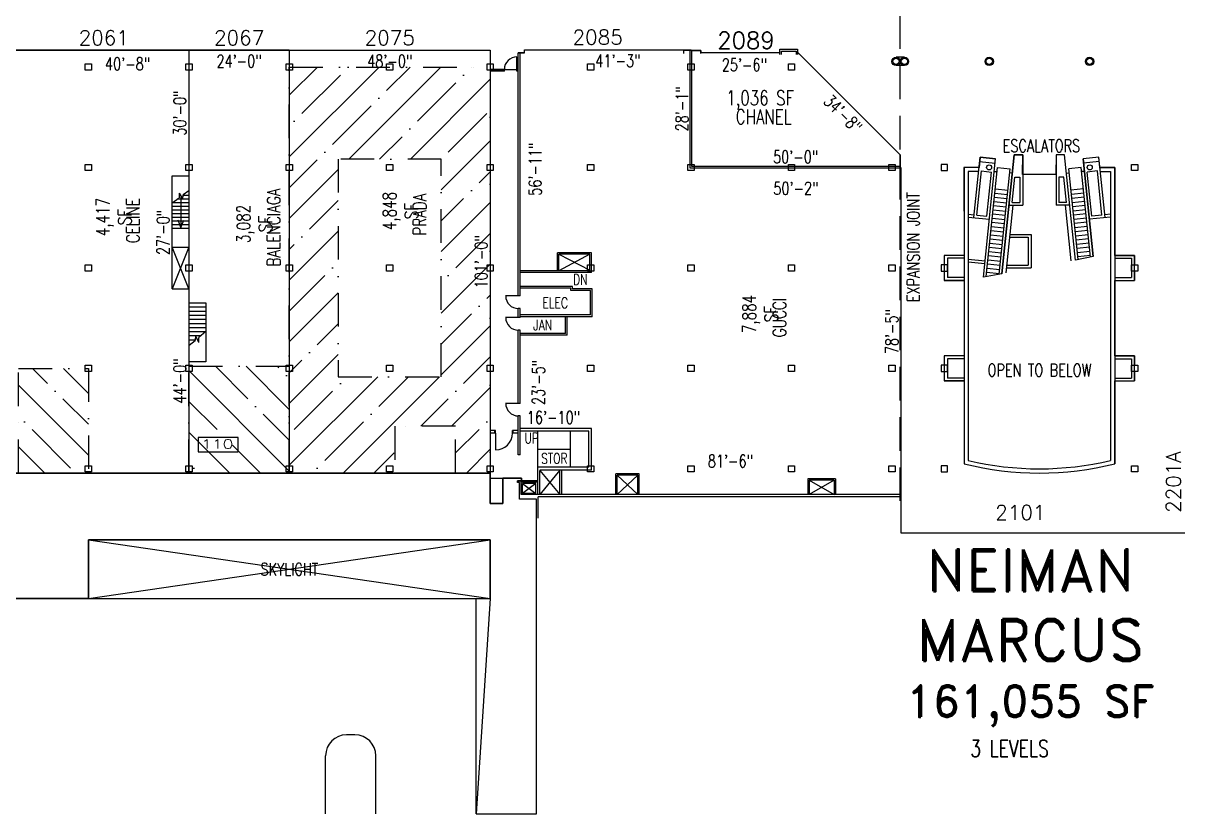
# Model space of a CAD drawing. Extents: x -13345 to 10098, y -1643 to 9113.
# Drawn here: x -1285 to 2043, y -814 to 1452 of the extents above; entities that cross this region are included whole.
import ezdxf
from ezdxf.enums import TextEntityAlignment as Align

# ---------------------------------------------------------------- set-up
doc = ezdxf.new("R2010")
doc.units = 0
doc.header["$LTSCALE"] = 192
doc.header["$MEASUREMENT"] = 0
for name, pattern in [('DASHDOT', [1, 0.5, -0.25, 0, -0.25]), ('DASHED', [0.75, 0.5, -0.25]), ('DASHED2', [0.375, 0.25, -0.125])]:
    doc.linetypes.add(name, pattern=pattern)
doc.layers.get('0').update_dxf_attribs({"linetype": 'CONTINUOUS'})
doc.layers.get('DEFPOINTS').update_dxf_attribs({"linetype": 'CONTINUOUS'})
for name, color, linetype in [('ARCH-DOORS-INTERIOR', 7, 'CONTINUOUS'), ('ARCH-FEATURES', 2, 'CONTINUOUS'), ('ARCH-OPENINGS-BELOW', 1, 'CONTINUOUS'), ('ARCH-SITE-MISC', 8, 'CONTINUOUS'), ('ARCH-WALLS-EXTERIOR', 5, 'CONTINUOUS'), ('ARCH-WALLS-INTERIOR', 1, 'CONTINUOUS'), ('DIMENSIONS-TENANT', 7, 'CONTINUOUS'), ('FM-SPNO', 3, 'CONTINUOUS'), ('FM-TENANT-SF', 6, 'CONTINUOUS'), ('FM-TEXT-TENANT', 6, 'CONTINUOUS'), ('M-MEZZANINE-BORDER-ZZZ', 254, 'CONTINUOUS'), ('M-MEZZANINE-NUMBER-ZZZ', 254, 'CONTINUOUS'), ('M-MEZZANINE-ZZZ', 254, 'DASHDOT'), ('STRUCTURAL-BRACING', 1, 'DASHED'), ('STRUCTURAL-COLUMNS', 3, 'CONTINUOUS'), ('TENANT-DEMISING', 4, 'CONTINUOUS'), ('TENANT-STOREFRONT-LEASELINE', 3, 'DASHED2'), ('TEXT-ANCHORS', 2, 'CONTINUOUS'), ('TEXT-GENERAL', 2, 'CONTINUOUS'), ('TEXT-SF', 6, 'CONTINUOUS'), ('UTILITIES-HVAC', 1, 'CONTINUOUS')]:
    doc.layers.add(name, color=color, linetype=linetype)
doc.layers.add('COMMON AREA FILL', color=7, linetype='CONTINUOUS', true_color=0xdedede)
doc.styles.add('ANCHOR-GGP', font='romand.shx')
doc.styles.add('FMSTXT', font='simplex.shx', dxfattribs={"width": 0.75})
doc.styles.add('SIMPLEX', font='SIMPLEX.shx', dxfattribs={"width": 0.75})
doc.styles.get("Standard").update_dxf_attribs({"font": 'txt.shx', "width": 0.75})
doc.dimstyles.new('LP-SP-MP (without ticks)', dxfattribs={"dimscale": 0, "dimtxt": 36, "dimasz": 12, "dimexe": 8, "dimexo": 8, "dimgap": 8, "dimtad": 1, "dimdec": 0, "dimrnd": 0.0625, "dimzin": 3, "dimdsep": 46, "dimlunit": 4, "dimtxsty": 'Standard', "dimblk1": 'OBLIQUE', "dimblk2": 'OBLIQUE', "dimsah": 1, "dimcen": 0.5, "dimse1": 1, "dimse2": 1, "dimsd1": 1, "dimsd2": 1, "dimclrt": 256, "dimadec": 0, "dimazin": 0, "dimtfac": 6, "dimtdec": 0, "dimtofl": 0, "dimtmove": 0, "dimatfit": 3, "dimldrblk": 'OBLIQUE', "dimfxl": 1, "dimfrac": 2, "dimtolj": 1, "dimtzin": 3, "dimarcsym": 0})

# ---------------------------------------------------------------- blocks, each defined once
blk = doc.blocks.new('UNITSQUARE')
for p, q in [((1, 1), (0, 1)), ((0, 1), (0, 0)), ((1, 0), (1, 1)), ((0, 0), (1, 0))]:
    blk.add_line(p, q)
blk = doc.blocks.new('*D27')
at = {"layer": 'DEFPOINTS', "color": 0, "transparency": 16777216}
for p in [(936.1, 1368.8), (1230.1, 1074.8), (1188.3, 1033)]:
    blk.add_point(p, dxfattribs=at)
at = {"layer": 'DIMENSIONS-TENANT', "transparency": 16777216, "insert": (1065.9, 1192.2), "char_height": 36, "attachment_point": 5, "rotation": 315}
blk.add_mtext('\\A1;34\'-8"', dxfattribs=at)
blk = doc.blocks.new('_OBLIQUE')
at = {"color": 0, "linetype": 'ByBlock'}
blk.add_line((-0.5, -0.5), (0.5, 0.5), dxfattribs=at)
blk = doc.blocks.new('*D28')
at = {"layer": 'DEFPOINTS', "color": 0, "transparency": 16777216}
for p in [(630.1, 1368.9), (936.1, 1368.8), (936.1, 1307.2)]:
    blk.add_point(p, dxfattribs=at)
at = {"layer": 'DIMENSIONS-TENANT', "transparency": 16777216, "insert": (783.1, 1333.2), "char_height": 36, "attachment_point": 5}
blk.add_mtext('\\A1;25\'-6"', dxfattribs=at)
blk = doc.blocks.new('*D29')
at = {"layer": 'DEFPOINTS', "color": 0, "transparency": 16777216}
for p in [(-809.9, 1374.8), (-521.9, 1374.8), (-521.9, 1317.8)]:
    blk.add_point(p, dxfattribs=at)
at = {"layer": 'DIMENSIONS-TENANT', "transparency": 16777216, "insert": (-665.9, 1343.8), "char_height": 36, "attachment_point": 5}
blk.add_mtext('\\A1;24\'-0"', dxfattribs=at)
blk = doc.blocks.new('fms4rm')
blk.add_attdef('FMS:RMID', text='', height=12).set_placement((0, 0), align=Align.MIDDLE_CENTER)
blk = doc.blocks.new('*D129')
at = {"layer": 'DEFPOINTS', "color": 0, "transparency": 16777216}
for p in [(54.1, 1374.8), (54.1, 162.8), (54.1, 162.8)]:
    blk.add_point(p, dxfattribs=at)
at = {"layer": 'DIMENSIONS-TENANT', "transparency": 16777216, "insert": (28.1, 768.8), "char_height": 36, "attachment_point": 5, "rotation": 90}
blk.add_mtext('\\A1;101\'-0"', dxfattribs=at)
blk = doc.blocks.new('*D146')
at = {"layer": 'DEFPOINTS', "color": 0, "transparency": 16777216}
for p in [(-521.9, 1374.8), (54.1, 1374.8), (54.1, 1317.7)]:
    blk.add_point(p, dxfattribs=at)
at = {"layer": 'DIMENSIONS-TENANT', "transparency": 16777216, "insert": (-233.9, 1343.7), "char_height": 36, "attachment_point": 5}
blk.add_mtext('\\A1;48\'-0"', dxfattribs=at)
blk = doc.blocks.new('*D250')
at = {"layer": 'DEFPOINTS', "color": 0, "transparency": 16777216}
for p in [(-1298.1, 1374.8), (-809.9, 1374.8), (-809.9, 1310.1)]:
    blk.add_point(p, dxfattribs=at)
at = {"layer": 'DIMENSIONS-TENANT', "transparency": 16777216, "insert": (-985.6, 1336.1), "char_height": 36, "attachment_point": 5}
blk.add_mtext('\\A1;40\'-8"', dxfattribs=at)
blk = doc.blocks.new('*D252')
at = {"layer": 'DEFPOINTS', "color": 0, "transparency": 16777216}
for p in [(-809.9, 1374.8), (-809.9, 1374.8), (-809.9, 1014.8)]:
    blk.add_point(p, dxfattribs=at)
at = {"layer": 'DIMENSIONS-TENANT', "transparency": 16777216, "insert": (-835.9, 1194.8), "char_height": 36, "attachment_point": 5, "rotation": 90}
blk.add_mtext('\\A1;30\'-0"', dxfattribs=at)
blk = doc.blocks.new('*D253')
at = {"layer": 'DEFPOINTS', "color": 0, "transparency": 16777216}
for p in [(-857.9, 1014.8), (-857.9, 690.8), (-857.9, 690.8)]:
    blk.add_point(p, dxfattribs=at)
at = {"layer": 'DIMENSIONS-TENANT', "transparency": 16777216, "insert": (-883.9, 852.8), "char_height": 36, "attachment_point": 5, "rotation": 90}
blk.add_mtext('\\A1;27\'-0"', dxfattribs=at)
blk = doc.blocks.new('*D254')
at = {"layer": 'DEFPOINTS', "color": 0, "transparency": 16777216}
for p in [(-809.9, 690.8), (-809.9, 162.8), (-809.9, 162.8)]:
    blk.add_point(p, dxfattribs=at)
at = {"layer": 'DIMENSIONS-TENANT', "transparency": 16777216, "insert": (-835.9, 426.8), "char_height": 36, "attachment_point": 5, "rotation": 90}
blk.add_mtext('\\A1;44\'-0"', dxfattribs=at)
blk = doc.blocks.new('*D675')
at = {"layer": 'DEFPOINTS', "color": 0, "transparency": 16777216}
for p in [(134.7, 1367.8), (630.1, 1367.8), (630.1, 1318.8)]:
    blk.add_point(p, dxfattribs=at)
at = {"layer": 'DIMENSIONS-TENANT', "transparency": 16777216, "insert": (420.6, 1344.8), "char_height": 36, "attachment_point": 5}
blk.add_mtext('\\A1;41\'-3"', dxfattribs=at)
blk = doc.blocks.new('*D676')
at = {"layer": 'DEFPOINTS', "color": 0, "transparency": 16777216}
for p in [(152.7, 1375.8), (208.8, 1375.8), (134.7, 692.4)]:
    blk.add_point(p, dxfattribs=at)
at = {"layer": 'DIMENSIONS-TENANT', "transparency": 16777216, "insert": (182.8, 1034.1), "char_height": 36, "attachment_point": 5, "rotation": 90}
blk.add_mtext('\\A1;56\'-11"', dxfattribs=at)
blk = doc.blocks.new('*D677')
at = {"layer": 'DEFPOINTS', "color": 0, "transparency": 16777216}
for p in [(134.7, 562.9), (218.8, 562.9), (134.7, 282.4)]:
    blk.add_point(p, dxfattribs=at)
at = {"layer": 'DIMENSIONS-TENANT', "transparency": 16777216, "insert": (192.8, 422.7), "char_height": 36, "attachment_point": 5, "rotation": 90}
blk.add_mtext('\\A1;23\'-5"', dxfattribs=at)
blk = doc.blocks.new('*D678')
at = {"layer": 'DEFPOINTS', "color": 0, "transparency": 16777216}
for p in [(134.7, 296.3), (134.7, 282.4), (336.7, 282.4)]:
    blk.add_point(p, dxfattribs=at)
at = {"layer": 'DIMENSIONS-TENANT', "transparency": 16777216, "insert": (235.7, 322.3), "char_height": 36, "attachment_point": 5}
blk.add_mtext('\\A1;16\'-10"', dxfattribs=at)
blk = doc.blocks.new('*D679')
at = {"layer": 'DEFPOINTS', "color": 0, "transparency": 16777216}
for p in [(1231.9, 171.1), (254.2, 97.9), (1231.9, 97.9)]:
    blk.add_point(p, dxfattribs=at)
at = {"layer": 'DIMENSIONS-TENANT', "transparency": 16777216, "insert": (743.1, 197.1), "char_height": 36, "attachment_point": 5}
blk.add_mtext('\\A1;81\'-6"', dxfattribs=at)
blk = doc.blocks.new('*D680')
at = {"layer": 'DEFPOINTS', "color": 0, "transparency": 16777216}
for p in [(1231.9, 1038.9), (1231.9, 1038.9), (1231.9, 97.9)]:
    blk.add_point(p, dxfattribs=at)
at = {"layer": 'DIMENSIONS-TENANT', "transparency": 16777216, "insert": (1205.9, 568.4), "char_height": 36, "attachment_point": 5, "rotation": 90}
blk.add_mtext('\\A1;78\'-5"', dxfattribs=at)
blk = doc.blocks.new('*D681')
at = {"layer": 'DEFPOINTS', "color": 0, "transparency": 16777216}
for p in [(630.1, 1038.9), (1231.9, 1038.9), (1231.9, 953)]:
    blk.add_point(p, dxfattribs=at)
at = {"layer": 'DIMENSIONS-TENANT', "transparency": 16777216, "insert": (931, 979), "char_height": 36, "attachment_point": 5}
blk.add_mtext('\\A1;50\'-2"', dxfattribs=at)
blk = doc.blocks.new('*D682')
at = {"layer": 'DEFPOINTS', "color": 0, "transparency": 16777216}
for p in [(630.1, 1375.8), (630.1, 1375.8), (630.1, 1038.9)]:
    blk.add_point(p, dxfattribs=at)
at = {"layer": 'DIMENSIONS-TENANT', "transparency": 16777216, "insert": (604.1, 1207.3), "char_height": 36, "attachment_point": 5, "rotation": 90}
blk.add_mtext('\\A1;28\'-1"', dxfattribs=at)
blk = doc.blocks.new('*D683')
at = {"layer": 'DEFPOINTS', "color": 0, "transparency": 16777216}
for p in [(630.1, 1038.9), (1230.1, 1043), (1230.1, 1038.9)]:
    blk.add_point(p, dxfattribs=at)
at = {"layer": 'DIMENSIONS-TENANT', "transparency": 16777216, "insert": (930.1, 1069), "char_height": 36, "attachment_point": 5}
blk.add_mtext('\\A1;50\'-0"', dxfattribs=at)

msp = doc.modelspace()

# ---------------------------------------------------------------- hatches: boundary and pattern name
at = {"layer": 'M-MEZZANINE-ZZZ'}
h = msp.add_hatch(dxfattribs=at)
h.set_pattern_fill('ANSI35', color=256, scale=500, style=0)
h.paths.add_polyline_path([(54.1, 1326.8), (54.1, 162.8), (-44.9, 162.8), (-44.9, 296.8), (-219.4, 296.8), (-219.4, 162.8), (-521.9, 162.8), (-521.9, 1326.8)])
h.paths.add_polyline_path([(-86.4, 1062.8), (-381.4, 1062.8), (-381.4, 438.8), (-86.4, 438.8)], flags=16)
h = msp.add_hatch(dxfattribs=at)
h.set_pattern_fill('ANSI35', color=256, scale=500, angle=90, style=0)
h.paths.add_polyline_path([(-521.9, 162.8), (-809.9, 162.8), (-809.9, 468.8), (-521.9, 468.8)])
edge = h.paths.add_edge_path(flags=16)
edge.add_line((-782.9, 223.8), (-668.9, 223.8))
edge = h.paths.add_edge_path(flags=16)
edge.add_line((-668.9, 223.8), (-668.9, 264.8))
edge = h.paths.add_edge_path(flags=16)
edge.add_line((-668.9, 264.8), (-782.9, 264.8))
edge = h.paths.add_edge_path(flags=16)
edge.add_line((-782.9, 264.8), (-782.9, 223.8))
h = msp.add_hatch(dxfattribs=at)
h.set_pattern_fill('ANSI35', color=256, scale=500, angle=90, style=0)
h.paths.add_polyline_path([(-1298.1, 462.8), (-1298.1, 162.8), (-1097.9, 162.8), (-1097.9, 462.8)])

# ---------------------------------------------------------------- linework, layer by layer
at = {"layer": 'ARCH-DOORS-INTERIOR'}
for p, q in [((130.7, 1319.8), (130.7, 1355.8)), ((134.7, 670.4), (98.4, 670.4)), ((134.7, 608.4), (98.4, 608.4)), ((134.7, 362.4), (98.4, 362.4)), ((69.7, 276.9), (69.7, 228.9))]:
    msp.add_line(p, q, dxfattribs=at)
for centre, radius, start, end in [((130.7, 1319.8), 36, 90, 180), ((134.7, 670.6), 36.2, 180.3388, 270.0578), ((134.7, 608.6), 36.2, 180.3388, 270.0578), ((134.7, 362.6), 36.2, 180.3388, 270.0578), ((69.7, 276.9), 48, 270, 0)]:
    msp.add_arc(centre, radius, start, end, dxfattribs=at)
at = {"layer": 'ARCH-FEATURES'}
for p, q in [((1476.7, 726.3), (1509.1, 1038.8)), ((1509.1, 1038.8), (1544.9, 1035.1)), ((1513.6, 732.8), (1544.9, 1035.1)), ((1749, 1038.8), (1713.2, 1035.1)), ((1740.2, 774.7), (1713.2, 1035.1)), ((1775.7, 781.7), (1749, 1038.8)), ((-858, 864.1), (-858, 1014.8)), ((-858, 1014.8), (-809.7, 1014.8)), ((-809.7, 1014.8), (-809.7, 864.1)), ((1499.9, 1027.7), (1507.9, 1026.8)), ((1551.6, 1022.3), (1543.7, 1023.1)), ((1706.5, 1022.3), (1714.5, 1023.1)), ((1758.2, 1027.7), (1750.3, 1026.8)), ((-837.4, 965.6), (-827.6, 947.8)), ((-837.4, 965.6), (-837.4, 952.2)), ((-809.7, 972.2), (-826.3, 960.2)), ((1501.5, 965.2), (1537.3, 961.5)), ((1502.7, 977.1), (1538.5, 973.4)), ((1755.4, 977.1), (1719.6, 973.4)), ((1756.6, 965.2), (1720.8, 961.5)), ((-858, 937.3), (-837.4, 952.2)), ((-809.7, 937.3), (-858, 937.3)), ((-809.7, 947.8), (-843.5, 947.8)), ((-833, 954.8), (-833, 866.9)), ((-827.6, 947.8), (-826.3, 960.2)), ((-809.7, 958.3), (-826.5, 958.3)), ((1499, 941.3), (1534.8, 937.6)), ((1500.3, 953.3), (1536.1, 949.6)), ((1757.9, 953.3), (1722.1, 949.6)), ((1759.1, 941.3), (1723.3, 937.6)), ((-809.7, 926.9), (-858, 926.9)), ((-809.7, 916.4), (-858, 916.4)), ((-809.7, 905.9), (-858, 905.9)), ((1495.3, 905.5), (1531.1, 901.8)), ((1496.5, 917.5), (1532.4, 913.8)), ((1497.8, 929.4), (1533.6, 925.7)), ((1760.4, 929.4), (1724.5, 925.7)), ((1761.6, 917.5), (1725.8, 913.8)), ((1762.8, 905.5), (1727, 901.8)), ((-809.7, 895.5), (-858, 895.5)), ((-809.7, 885), (-858, 885)), ((-809.7, 874.5), (-858, 874.5)), ((-833, 866.9), (-841, 888.2)), ((-833, 866.9), (-824.3, 888.2)), ((1491.6, 869.7), (1527.4, 866)), ((1492.8, 881.7), (1528.6, 877.9)), ((1494.1, 893.6), (1529.9, 889.9)), ((1764.1, 893.6), (1728.3, 889.9)), ((1765.3, 881.7), (1729.5, 877.9)), ((1766.5, 869.7), (1730.7, 866)), ((-809.7, 864.1), (-858, 864.1)), ((-809.7, 864.1), (-858, 864.1)), ((1487.9, 833.9), (1523.7, 830.2)), ((1489.1, 845.8), (1524.9, 842.1)), ((1490.4, 857.8), (1526.2, 854.1)), ((1767.8, 857.8), (1732, 854.1)), ((1769, 845.8), (1733.2, 842.1)), ((1770.2, 833.9), (1734.4, 830.2)), ((-809.9, 810.8), (-857.9, 690.8)), ((-809.9, 690.8), (-857.9, 810.8)), ((1485.4, 810), (1521.2, 806.3)), ((1486.7, 822), (1522.5, 818.3)), ((1771.5, 822), (1735.7, 818.3)), ((1772.7, 810), (1736.9, 806.3)), ((1481.7, 774.2), (1517.5, 770.5)), ((1483, 786.2), (1518.8, 782.5)), ((1484.2, 798.1), (1520, 794.4)), ((1774, 798.1), (1738.1, 794.4)), ((1775.2, 786.2), (1739.4, 782.5)), ((1478, 738.4), (1513.8, 734.7)), ((1479.2, 750.4), (1515, 746.6)), ((1480.5, 762.3), (1516.3, 758.6)), ((-808.8, 650.5), (-760.9, 650.5)), ((-808.8, 638.8), (-760.9, 638.8)), ((-808.8, 627.1), (-760.9, 627.1)), ((-808.8, 615.3), (-760.9, 615.3)), ((-808.8, 603.6), (-760.9, 603.6)), ((-808.8, 591.9), (-760.9, 591.9)), ((-808.8, 580.2), (-760.9, 580.2)), ((-808.8, 568.5), (-760.9, 568.5)), ((-760.9, 568.5), (-781.3, 551.8)), ((-808.8, 556.8), (-775.3, 556.8)), ((-808.8, 545), (-792.2, 545)), ((-808.8, 529.4), (-792.4, 542.8)), ((-791.1, 556.8), (-792.4, 542.8)), ((-781.3, 536.8), (-791.1, 556.8)), ((-781.3, 536.8), (-781.3, 551.8)), ((-1097.9, -29.2), (54.1, -197.2)), ((-1097.9, -197.2), (54.1, -29.2)), ((-1097.9, -29.2), (54.1, -29.2)), ((-1097.9, -197.2), (-1097.9, -29.2)), ((54.1, -197.2), (54.1, -29.2)), ((-1097.9, -197.2), (54.1, -197.2))]:
    msp.add_line(p, q, dxfattribs=at)
at = {"layer": 'ARCH-OPENINGS-BELOW'}
for p, q in [((1413.1, 1039), (1413.1, 189.6)), ((1455.9, 1039), (1413.1, 1039)), ((1802.3, 1039), (1845.1, 1039)), ((1845.1, 1039), (1845.1, 189.6)), ((1425.1, 1027), (1425.1, 199)), ((1454.6, 1027), (1425.1, 1027)), ((1803.5, 1027), (1833.1, 1027)), ((1833.1, 1027), (1833.1, 199)), ((1356.1, 786.8), (1356.1, 759.8)), ((1413.1, 786.8), (1356.1, 786.8)), ((1365.1, 778.6), (1365.1, 722.9)), ((1413.1, 778.6), (1365.1, 778.6)), ((1845.1, 786.8), (1902.1, 786.8)), ((1845.1, 778.6), (1893.1, 778.6)), ((1893.1, 778.6), (1893.1, 722.9)), ((1902.1, 786.8), (1902.1, 759.8)), ((1356.1, 741.8), (1356.1, 714.8)), ((1902.1, 741.8), (1902.1, 714.8)), ((1413.1, 714.8), (1356.1, 714.8)), ((1413.1, 722.9), (1365.1, 722.9)), ((1845.1, 722.9), (1893.1, 722.9)), ((1845.1, 714.8), (1902.1, 714.8)), ((1356.1, 498.8), (1356.1, 471.8)), ((1413.1, 498.8), (1356.1, 498.8)), ((1365.1, 490.6), (1365.1, 434.9)), ((1413.1, 490.6), (1365.1, 490.6)), ((1845.1, 498.8), (1902.1, 498.8)), ((1845.1, 490.6), (1893.1, 490.6)), ((1893.1, 490.6), (1893.1, 434.9)), ((1902.1, 498.8), (1902.1, 471.8)), ((1356.1, 453.8), (1356.1, 426.8)), ((1413.1, 434.9), (1365.1, 434.9)), ((1845.1, 434.9), (1893.1, 434.9)), ((1902.1, 453.8), (1902.1, 426.8)), ((1413.1, 426.8), (1356.1, 426.8)), ((1845.1, 426.8), (1902.1, 426.8))]:
    msp.add_line(p, q, dxfattribs=at)
for radius, start, end in [(882.8, 255.8377, 284.1623), (870.8, 256.4519, 283.5481)]:
    msp.add_arc((1629.1, 1045.6), radius, start, end, dxfattribs=at)
at = {"layer": 'ARCH-SITE-MISC'}
for p, q in [((-1097.9, -197.2), (-1666.5, -197.2)), ((14.1, -814.1), (14.1, -197.2)), ((-333.9, -587.8), (-357.9, -587.8)), ((-417.9, -814.1), (-417.9, -647.8)), ((-273.9, -814.1), (-273.9, -647.8))]:
    msp.add_line(p, q, dxfattribs=at)
for centre, start, end in [((-357.9, -647.8), 90, 180), ((-333.9, -647.8), 0, 90)]:
    msp.add_arc(centre, 60, start, end, dxfattribs=at)
at = {"layer": 'ARCH-WALLS-EXTERIOR'}
for p, q in [((-1097.9, 1374.8), (-1385.9, 1374.8)), ((-809.9, 1374.8), (-1097.9, 1374.8)), ((-521.9, 1374.8), (-809.9, 1374.8)), ((-521.9, 1374.8), (54.1, 1374.8)), ((54.1, 1374.8), (54.1, 162.8)), ((609.2, 1365.9), (609.2, 1373.9)), ((657.9, 1373.9), (609.2, 1373.9)), ((657.9, 1365.9), (657.9, 1373.9)), ((657.9, 1368.8), (885.1, 1368.8)), ((885.1, 1362.8), (885.1, 1377.8)), ((885.1, 1377.8), (935.5, 1377.8)), ((889.3, 1362.8), (889.3, 1371.8)), ((889.3, 1371.8), (931.3, 1371.8)), ((931.3, 1371.8), (931.3, 1362.8)), ((935.5, 1377.8), (935.5, 1362.8)), ((936.1, 1368.8), (1230.1, 1074.8)), ((1230.1, 1036.4), (1230.1, 1074.8)), ((54.1, 219.8), (54.1, 75.8)), ((-3401.9, 162.8), (54.1, 162.8)), ((54.1, 147.8), (144.1, 147.8)), ((90.1, 75.8), (90.1, 147.8)), ((144.1, 147.8), (144.1, 140.9)), ((1231.9, 100.9), (143.2, 100.9)), ((1231.9, 94.9), (1231.9, 100.9)), ((54.1, 75.8), (90.1, 75.8)), ((186.7, 33.6), (186.7, 87.4)), ((186.7, -814.1), (186.7, 82.8)), ((191.7, 33.6), (191.7, 94.9)), ((1231.9, 94.9), (191.7, 94.9)), ((1231.9, 94.9), (1231.9, -8.2)), ((1231.9, -8.2), (2046.1, -8.2))]:
    msp.add_line(p, q, dxfattribs=at)
at = {"layer": 'ARCH-WALLS-INTERIOR'}
for p, q in [((134.7, 670.4), (134.7, 1367.8)), ((152.7, 1367.8), (134.7, 1367.8)), ((139.7, 670.4), (139.7, 1367.8)), ((152.7, 1367.8), (152.7, 1375.8)), ((94.7, 1319.8), (54.1, 1319.8)), ((94.7, 1314.8), (54.1, 1314.8)), ((94.7, 1319.8), (89.7, 1319.8)), ((92.7, 1314.8), (92.7, 1319.8)), ((94.7, 1314.8), (94.7, 1319.8)), ((134.7, 1319.8), (130.7, 1319.8)), ((130.7, 1314.8), (130.7, 1319.8)), ((134.7, 1314.8), (130.7, 1314.8)), ((132.7, 1314.8), (132.7, 1319.8)), ((1440.9, 895), (1458.9, 1068.1)), ((1458.9, 1068.1), (1503.6, 1063.5)), ((1521.8, 734.3), (1557.1, 1074.8)), ((1557.1, 1074.8), (1581.1, 1074.8)), ((1581.1, 1074.8), (1581.1, 930.8)), ((1701.1, 1074.8), (1677.1, 1074.8)), ((1677.1, 1074.8), (1677.1, 930.8)), ((1732.3, 773.2), (1701.1, 1074.8)), ((1799.3, 1068.1), (1754.5, 1063.5)), ((1817.2, 895), (1799.3, 1068.1)), ((1457.6, 1056.2), (1502.4, 1051.5)), ((1468.6, 724.8), (1503.6, 1063.5)), ((1783.5, 783.2), (1754.5, 1063.5)), ((1800.5, 1056.2), (1755.7, 1051.5)), ((-857.9, 810.8), (-857.9, 1014.8)), ((-857.9, 1014.8), (-809.9, 1014.8)), ((1449.7, 902.2), (1462.8, 1028.7)), ((1462.8, 1028.7), (1491.7, 1025.7)), ((1478.6, 899.2), (1491.7, 1025.7)), ((1551, 938.8), (1558.5, 1010.8)), ((1558.5, 1010.8), (1573.1, 1010.8)), ((1573.1, 1010.8), (1573.1, 938.8)), ((1699.6, 1010.8), (1685.1, 1010.8)), ((1685.1, 1010.8), (1685.1, 938.8)), ((1707.1, 938.8), (1699.6, 1010.8)), ((1795.3, 1028.7), (1766.5, 1025.7)), ((1779.6, 899.2), (1766.5, 1025.7)), ((1808.4, 902.2), (1795.3, 1028.7)), ((1551, 938.8), (1573.1, 938.8)), ((1707.1, 938.8), (1685.1, 938.8)), ((1425.1, 904.7), (1441.8, 903)), ((1449.7, 902.2), (1478.6, 899.2)), ((1534.1, 736.5), (1554.2, 930.8)), ((1542.2, 930.8), (1581.1, 930.8)), ((1716, 930.8), (1677.1, 930.8)), ((1720.5, 770.9), (1703.9, 930.8)), ((1808.4, 902.2), (1779.6, 899.2)), ((1833.1, 904.7), (1816.4, 903)), ((1425.1, 896.7), (1485.7, 890.4)), ((1833.1, 896.7), (1772.4, 890.4)), ((1545.5, 846.8), (1605.1, 846.8)), ((1545.5, 838.8), (1597.1, 838.8)), ((1597.1, 838.8), (1597.1, 758.8)), ((1605.1, 846.8), (1605.1, 750.8)), ((-857.9, 690.8), (-857.9, 810.8)), ((-857.9, 810.8), (-809.9, 810.8)), ((344.3, 794.4), (247.3, 794.4)), ((247.3, 742.4), (247.3, 794.4)), ((251.3, 742.4), (251.3, 790.4)), ((340.3, 790.4), (251.3, 790.4)), ((340.3, 742.4), (340.3, 790.4)), ((344.3, 737.4), (344.3, 794.4)), ((1425.1, 776), (1473.3, 771)), ((1425.1, 768), (1472.5, 763.1)), ((340.3, 742.4), (139.7, 742.4)), ((344.3, 737.4), (139.7, 737.4)), ((1535.6, 750.8), (1605.1, 750.8)), ((1536.4, 758.8), (1597.1, 758.8)), ((-857.9, 690.8), (-809.9, 690.8)), ((139.7, 670.4), (134.7, 670.4)), ((290.4, 697.4), (139.7, 697.4)), ((285.4, 692.4), (139.7, 692.4)), ((285.4, 685.9), (285.4, 692.4)), ((341.7, 685.9), (285.4, 685.9)), ((290.4, 690.9), (290.4, 697.4)), ((346.7, 690.9), (290.4, 690.9)), ((341.7, 615.9), (341.7, 685.9)), ((346.7, 610.9), (346.7, 690.9)), ((139.7, 634.4), (134.7, 634.4)), ((134.7, 608.4), (134.7, 634.4)), ((139.7, 608.4), (139.7, 634.4)), ((139.7, 608.4), (134.7, 608.4)), ((341.7, 615.9), (139.7, 615.9)), ((346.7, 610.9), (139.7, 610.9)), ((269.7, 562.9), (269.7, 610.9)), ((274.7, 557.9), (274.7, 610.9)), ((139.7, 572.4), (134.7, 572.4)), ((134.7, 362.4), (134.7, 572.4)), ((139.7, 362.4), (139.7, 572.4)), ((269.7, 562.9), (139.7, 562.9)), ((274.7, 557.9), (139.7, 557.9)), ((139.7, 362.4), (134.7, 362.4)), ((134.7, 215.4), (134.7, 326.4)), ((139.7, 326.4), (134.7, 326.4)), ((139.7, 215.4), (139.7, 326.4)), ((69.7, 284.9), (54.1, 284.9)), ((69.7, 276.9), (54.1, 276.9)), ((67.7, 276.9), (67.7, 284.9)), ((69.7, 276.9), (69.7, 284.9)), ((134.7, 284.9), (117.7, 284.9)), ((117.7, 276.9), (117.7, 284.9)), ((134.7, 276.9), (117.7, 276.9)), ((119.7, 276.9), (119.7, 284.9)), ((344.7, 290.4), (139.7, 290.4)), ((336.7, 282.4), (139.7, 282.4)), ((191.2, 179.4), (191.2, 282.4)), ((284.7, 179.4), (284.7, 282.4)), ((336.7, 179.4), (336.7, 282.4)), ((344.7, 171.4), (344.7, 290.4)), ((139.7, 215.4), (134.7, 215.4)), ((284.7, 229.9), (191.2, 229.9)), ((336.7, 179.4), (191.2, 179.4)), ((191.2, 100.9), (191.2, 178.4)), ((344.7, 171.4), (196.2, 171.4)), ((196.2, 100.9), (196.2, 170.4)), ((254.2, 100.9), (254.2, 171.4)), ((259.2, 100.9), (259.2, 171.4)), ((143.2, 140.9), (132.4, 140.9)), ((132.4, 135.9), (132.4, 140.9)), ((138.2, 135.9), (132.4, 135.9)), ((138.2, 87.4), (138.2, 135.9)), ((191.2, 140.9), (143.2, 140.9)), ((143.2, 100.9), (143.2, 140.9)), ((191.2, 136.9), (143.2, 136.9)), ((481.2, 160.9), (414.2, 160.9)), ((414.2, 100.9), (414.2, 160.9)), ((418.2, 100.9), (418.2, 156.9)), ((477.2, 156.9), (418.2, 156.9)), ((477.2, 100.9), (477.2, 156.9)), ((481.2, 100.9), (481.2, 160.9)), ((1044.1, 145.9), (965.1, 145.9)), ((965.1, 145.9), (965.1, 100.9)), ((969.1, 141.9), (969.1, 100.9)), ((1040.1, 141.9), (969.1, 141.9)), ((1040.1, 141.9), (1040.1, 100.9)), ((1044.1, 145.9), (1044.1, 100.9)), ((186.7, 87.4), (138.2, 87.4))]:
    msp.add_line(p, q, dxfattribs=at)
for centre in [(1484.9, 1039), (1773.3, 1039)]:
    msp.add_circle(centre, 7.2, dxfattribs=at)
at = {"layer": 'COMMON AREA FILL'}
for points in [[(-5489.9, 1374.8), (-1021.9, 1374.8), (54.1, 1374.8), (54.1, 1319.8), (134.7, 1319.8), (134.7, 1367.8), (152.7, 1367.8), (152.7, 1375.8), (630.1, 1375.8), (630.1, 1373.9), (657.9, 1373.9), (657.9, 1368.8), (885.1, 1368.8), (885.1, 1377.8), (935.5, 1377.8), (935.5, 1368.8), (936.1, 1368.8), (1230.1, 1074.8), (1230.1, 1038.9), (1231.9, 1038.9), (1231.9, -8.2), (2046.1, -8.2)], [(-1666.5, -197.2), (-1097.9, -197.2), (-1097.9, -29.2), (54.1, -29.2), (54.1, -197.2), (14.1, -814.1), (186.7, -814.1), (186.7, 87.4), (138.2, 87.4), (138.2, 135.9), (132.4, 135.9), (132.4, 140.9), (144.1, 140.9), (144.1, 147.8), (90.1, 147.8), (90.1, 75.8), (54.1, 75.8), (54.1, 162.8), (-5489.9, 162.8)]]:
    msp.add_lwpolyline(points, dxfattribs=at)
msp.add_lwpolyline([(1845.1, 1039), (1802.3, 1039), (1799.3, 1068.1), (1754.5, 1063.5), (1783.5, 783.3), (1732.3, 773.2), (1701.1, 1074.8), (1677.1, 1074.8), (1676.6, 1018.8), (1580.6, 1018.8), (1581.1, 1074.8), (1557.1, 1074.8), (1521.8, 734.3), (1468.6, 724.8), (1503.6, 1063.5), (1458.9, 1068.1), (1455.9, 1039), (1412.6, 1039), (1413.1, 786.8), (1356.1, 786.8), (1356.1, 714.8), (1413.1, 714.8), (1413.1, 498.8), (1356.1, 498.8), (1356.1, 426.8), (1413.1, 426.8), (1413.1, 189.6, 0.124222), (1845.1, 189.6), (1845.1, 426.8), (1902.1, 426.8), (1902.1, 498.8), (1845.1, 498.8), (1845.1, 714.8), (1902.1, 714.8), (1902.1, 786.8), (1845.1, 786.8)], format="xyb", close=True, dxfattribs=at)
msp.add_lwpolyline([(-1097.9, -197.2), (54.1, -197.2), (54.1, -29.2), (-1097.9, -29.2)], close=True, dxfattribs=at)
at = {"layer": 'M-MEZZANINE-BORDER-ZZZ'}
for p, q in [((-808.8, 650.5), (-760.9, 650.5)), ((-808.8, 638.8), (-760.9, 638.8)), ((-808.8, 627), (-760.9, 627)), ((-808.8, 615.3), (-760.9, 615.3)), ((-808.8, 603.6), (-760.9, 603.6)), ((-808.8, 591.9), (-760.9, 591.9)), ((-808.8, 580.2), (-760.9, 580.2)), ((-808.8, 568.5), (-760.9, 568.5)), ((-760.9, 568.5), (-781.3, 551.8)), ((-808.8, 556.7), (-775.3, 556.7)), ((-808.8, 545), (-792.2, 545)), ((-808.8, 529.4), (-792.4, 542.8)), ((-791.1, 556.7), (-792.4, 542.8)), ((-781.3, 536.8), (-791.1, 556.7)), ((-781.3, 536.8), (-781.3, 551.8))]:
    msp.add_line(p, q, dxfattribs=at)
at = {"layer": 'M-MEZZANINE-ZZZ'}
for points in [[(54.1, 1326.8), (54.1, 162.8), (-44.9, 162.8), (-44.9, 296.8), (-219.4, 296.8), (-219.4, 162.8), (-521.9, 162.8), (-521.9, 1326.8)], [(-86.4, 1062.8), (-381.4, 1062.8), (-381.4, 438.8), (-86.4, 438.8)], [(-521.9, 162.8), (-809.9, 162.8), (-809.9, 468.8), (-521.9, 468.8), (-521.9, 162.8)], [(-1298.1, 462.8), (-1097.9, 462.8), (-1097.9, 162.8), (-1298.1, 162.8)]]:
    msp.add_lwpolyline(points, close=True, dxfattribs=at)
at = {"layer": 'STRUCTURAL-BRACING'}
msp.add_lwpolyline([(1230.1, 82.8), (1230.1, 2228), (2072.1, 2228), (2072.1, 4155.1)], dxfattribs=at)
at = {"layer": 'STRUCTURAL-COLUMNS'}
for p, q in [((909.1, 1317.8), (909.1, 1335.8)), ((909.1, 1335.8), (927.1, 1335.8)), ((927.1, 1335.8), (927.1, 1317.8)), ((927.1, 1317.8), (909.1, 1317.8))]:
    msp.add_line(p, q, dxfattribs=at)
at = {"layer": 'STRUCTURAL-COLUMNS', "linetype": 'Continuous'}
for p, q in [((1242.1, 1354.8), (1218.1, 1354.8)), ((1242.1, 1330.8), (1218.1, 1330.8))]:
    msp.add_line(p, q, dxfattribs=at)
for centre, radius in [((1218.1, 1342.8), 12), ((1242.1, 1342.8), 12), ((1485.1, 1342.8), 12), ((1485.1, 1342.8), 9), ((1773.1, 1342.8), 12), ((1773.1, 1342.8), 9)]:
    msp.add_circle(centre, radius, dxfattribs=at)
at = {"layer": 'STRUCTURAL-COLUMNS'}
for centre in [(1218.1, 1342.8), (1242.1, 1342.8)]:
    msp.add_circle(centre, 9, dxfattribs=at)
at = {"layer": 'TENANT-DEMISING'}
for p, q in [((-809.9, 1374.8), (-809.9, 162.8)), ((-521.9, 1374.8), (-521.9, 162.8)), ((627.6, 1036.4), (627.6, 1373.9)), ((632.6, 1041.4), (632.6, 1373.9)), ((1230.1, 1036.4), (627.6, 1036.4)), ((1230.1, 1041.4), (632.6, 1041.4))]:
    msp.add_line(p, q, dxfattribs=at)
at = {"layer": 'TENANT-STOREFRONT-LEASELINE'}
for p, q in [((139.7, 1367.8), (152.7, 1367.8)), ((152.7, 1367.8), (152.7, 1375.8)), ((152.7, 1375.8), (630.1, 1375.8)), ((630.1, 1375.8), (630.1, 1373.9))]:
    msp.add_line(p, q, dxfattribs=at)
at = {"layer": 'UTILITIES-HVAC'}
for p, q in [((251.3, 790.4), (340.3, 744.7)), ((340.3, 790.4), (251.3, 742.4)), ((254.2, 171.4), (196.2, 100.9)), ((196.2, 170.4), (254.2, 100.9)), ((418.2, 100.9), (477.2, 156.9)), ((477.2, 100.9), (418.2, 156.9)), ((1040.1, 141.9), (969.1, 100.9)), ((969.1, 141.9), (1040.1, 100.9)), ((147.2, 132.9), (185.2, 103.8)), ((185.2, 132.9), (147.2, 103.8)), ((185.2, 132.9), (147.2, 132.9)), ((147.2, 103.8), (147.2, 132.9)), ((185.2, 103.8), (147.2, 103.8)), ((185.2, 103.8), (185.2, 132.9))]:
    msp.add_line(p, q, dxfattribs=at)

# ---------------------------------------------------------------- block references
at = {"layer": 'ARCH-FEATURES', "xscale": 47.89272426240041, "yscale": -168.7139313663997, "zscale": 12, "rotation": 180}
msp.add_blockref('UNITSQUARE', (-760.9, 481.8), dxfattribs=at)
at = {"layer": 'FM-SPNO', "xscale": 3.5, "yscale": 3.5, "zscale": 3.5}
for p, values in [((-1054, 1410.8), {'FMS:RMID': '2061'}), ((-665.9, 1410.8), {'FMS:RMID': '2067'}), ((-233.9, 1410.8), {'FMS:RMID': '2075'}), ((362.3, 1412.1), {'FMS:RMID': '2085'})]:
    msp.add_blockref('fms4rm', p, dxfattribs=at).add_auto_attribs(values)
at = {"layer": 'FM-SPNO', "xscale": 3.5, "yscale": 3.5, "zscale": 3.5, "rotation": 90}
msp.add_blockref('fms4rm', (2013.6, 136.8), dxfattribs=at).add_auto_attribs({'FMS:RMID': '2201A'})
at = {"layer": 'M-MEZZANINE-BORDER-ZZZ', "xscale": 47.89272426240041, "yscale": -168.7139313663997, "zscale": 12, "rotation": 180}
msp.add_blockref('UNITSQUARE', (-760.9, 481.8), dxfattribs=at)
at = {"layer": 'M-MEZZANINE-BORDER-ZZZ', "xscale": 114, "yscale": 41.00000000000023, "zscale": 12}
msp.add_blockref('UNITSQUARE', (-782.9, 223.8), dxfattribs=at)
at = {"layer": 'STRUCTURAL-COLUMNS', "xscale": -18, "yscale": 18, "zscale": 12, "rotation": 180}
msp.add_blockref('UNITSQUARE', (-1106.9, 1335.8), dxfattribs=at)
at = {"layer": 'STRUCTURAL-COLUMNS', "yscale": -18, "zscale": 12}
for p, xscale in [((-818.9, 1335.8), 18), ((-530.9, 1335.8), 18), ((-242.9, 1335.8), 18), ((45.1, 1335.8), 18), ((45.1, 1335.8), 18), ((333.1, 1335.8), 18), ((333.1, 1335.8), 18), ((621.1, 1335.8), 18), ((909.1, 1335.8), 18), ((-1106.9, 1047.8), 18), ((-818.9, 1047.8), 18), ((-530.9, 1047.8), 18), ((-242.9, 1047.8), 18), ((45.1, 1047.8), 18), ((45.1, 1047.8), 18), ((333.1, 1047.8), 18), ((621.1, 1047.8), 18), ((909.1, 1047.8), 18), ((1197.1, 1047.8), 18), ((1365.1, 1047.8), -18), ((1893.1, 1047.8), 18), ((-1106.9, 759.8), 18), ((-818.9, 759.8), 18), ((-530.9, 759.8), 18), ((-242.9, 759.8), 18), ((45.1, 759.8), 18), ((45.1, 759.8), 18), ((333.1, 759.8), 18), ((621.1, 759.8), 18), ((909.1, 759.8), 18), ((1197.1, 759.8), 18), ((1365.1, 759.8), -18), ((1893.1, 759.8), 18), ((-1106.9, 471.8), 18), ((-818.9, 471.8), 18), ((-530.9, 471.8), 18), ((-242.9, 471.8), 18), ((45.1, 471.8), 18), ((45.1, 471.8), 18), ((333.1, 471.8), 18), ((621.1, 471.8), 18), ((909.1, 471.8), 18), ((1197.1, 471.8), 18), ((1365.1, 471.8), -18), ((1893.1, 471.8), 18), ((-1106.9, 183.8), 18), ((-818.9, 183.8), 18), ((-530.9, 183.8), 18), ((-242.9, 183.8), 18), ((45.1, 183.8), 18), ((45.1, 183.8), 18), ((333.1, 183.8), 18), ((621.1, 183.8), 18), ((909.1, 183.8), 18), ((1197.1, 183.8), 18), ((1365.1, 183.8), -18), ((1893.1, 183.8), 18)]:
    msp.add_blockref('UNITSQUARE', p, dxfattribs=dict(at, xscale=xscale))

# ---------------------------------------------------------------- texts
at = {"layer": 'FM-SPNO'}
msp.add_text('2089', height=48, dxfattribs=at).set_placement((705.2, 1379.3))
msp.add_text('2101', height=42, dxfattribs=at).set_placement((1574.4, 49.5), align=Align.MIDDLE_CENTER)
at = {"layer": 'FM-TENANT-SF', "style": 'SIMPLEX', "width": 0.75}
msp.add_text('1,036 SF', height=42, dxfattribs=at).set_placement((828.2, 1204.6), align=Align.BOTTOM_CENTER)
at = {"layer": 'FM-TENANT-SF', "char_height": 38, "width": 1, "attachment_point": 5, "rotation": 90, "style": 'FMSTXT'}
for s, insert in [('4,848 SF', (-203.2, 913.9)), ('4,417 SF', (-1025.3, 896.7)), ('3,082 SF', (-621.7, 877)), ('7,884 SF', (828.5, 618.7))]:
    msp.add_mtext(s, dxfattribs=dict(at, insert=insert))
at = {"layer": 'FM-TEXT-TENANT', "style": 'SIMPLEX', "width": 0.75}
msp.add_text('CHANEL', height=42, dxfattribs=at).set_placement((838.4, 1205.4), align=Align.TOP_CENTER)
at = {"layer": 'FM-TEXT-TENANT', "char_height": 38, "width": 1, "attachment_point": 5, "rotation": 90, "style": 'FMSTXT'}
for s, insert in [('BALENCIAGA', (-566.7, 867)), ('CELINE', (-970.3, 886.7)), ('PRADA', (-148.2, 903.9)), ('GUCCI', (883.5, 608.7))]:
    msp.add_mtext(s, dxfattribs=dict(at, insert=insert))
at = {"layer": 'M-MEZZANINE-NUMBER-ZZZ', "width": 1.384615}
msp.add_text('110', height=26, dxfattribs=at).set_placement((-774.9, 232.8))
at = {"layer": 'STRUCTURAL-BRACING', "insert": (1267.5, 810.4), "char_height": 36, "width": 372.953, "attachment_point": 5, "rotation": 90, "style": 'SIMPLEX'}
msp.add_mtext('EXPANSION JOINT', dxfattribs=at)
at = {"layer": 'TEXT-ANCHORS', "insert": (1603.1, -376), "char_height": 120, "width": 1171.01, "attachment_point": 8, "style": 'ANCHOR-GGP'}
msp.add_mtext('\\pt600;NEIMAN MARCUS', dxfattribs=at)
at = {"layer": 'TEXT-GENERAL', "style": 'SIMPLEX', "width": 0.75}
for s, height, p in [('ESCALATORS', 36, (1634.9, 1101.1)), ('DN', 30, (312.6, 717.7)), ('ELEC', 30, (240.7, 650.9)), ('JAN', 30, (204.7, 586.9)), ('UP ', 30, (180.6, 262.6)), ('STOR', 30, (237.9, 204.7)), ('SKYLIGHT', 36, (-521.9, -113.2)), ('3 LEVELS', 48, (1543.5, -627.1))]:
    msp.add_text(s, height=height, dxfattribs=at).set_placement(p, align=Align.MIDDLE_CENTER)
at = {"layer": 'TEXT-GENERAL', "insert": (1629.1, 458), "char_height": 36, "width": 408, "attachment_point": 5, "style": 'SIMPLEX'}
msp.add_mtext('OPEN TO BELOW', dxfattribs=at)
at = {"layer": 'TEXT-SF', "insert": (1603.1, -504.9), "char_height": 90, "width": 1119.689, "attachment_point": 5, "style": 'ANCHOR-GGP'}
msp.add_mtext('161,055 SF', dxfattribs=at)

# ---------------------------------------------------------------- dimensions: what is measured, and where the dimension line sits
at = {"layer": 'DIMENSIONS-TENANT'}
for base, p1, p2, picture, middle in [((-809.9, 1310.1), (-1298.1, 1374.8), (-809.9, 1374.8), '*D250', (-985.6, 1310.1)), ((630.1, 1318.8), (134.7, 1367.8), (630.1, 1367.8), '*D675', (420.6, 1318.8))]:
    dim = msp.add_linear_dim(base=base, p1=p1, p2=p2, dimstyle='LP-SP-MP (without ticks)', override={"dimscale": 1}, dxfattribs=at)
    dim.commit()
    dim.dimension.update_dxf_attribs({"geometry": picture, "text_midpoint": middle, "dimtype": 160})
for base, p1, p2, picture, middle in [((-809.9, 1374.8), (-809.9, 1014.8), (-809.9, 1374.8), '*D252', (-835.9, 1194.8)), ((54.1, 162.8), (54.1, 1374.8), (54.1, 162.8), '*D129', (28.1, 768.8)), ((208.8, 1375.8), (134.7, 692.4), (152.7, 1375.8), '*D676', (182.8, 1034.1)), ((630.1, 1375.8), (630.1, 1038.9), (630.1, 1375.8), '*D682', (604.1, 1207.3)), ((1231.9, 1038.9), (1231.9, 97.9), (1231.9, 1038.9), '*D680', (1205.9, 568.4)), ((-857.9, 690.8), (-857.9, 1014.8), (-857.9, 690.8), '*D253', (-883.9, 852.8)), ((-809.9, 162.8), (-809.9, 690.8), (-809.9, 162.8), '*D254', (-835.9, 426.8)), ((218.7704749, 562.9015665), (134.696554, 282.4015665), (134.696554, 562.9015665), '*D677', (192.7704749, 422.6515665))]:
    dim = msp.add_linear_dim(base=base, p1=p1, p2=p2, angle=90, dimstyle='LP-SP-MP (without ticks)', override={"dimscale": 1}, dxfattribs=at)
    dim.commit()
    dim.dimension.update_dxf_attribs({"geometry": picture, "text_midpoint": middle})
for base, p1, p2, picture, middle in [((-521.9, 1317.8), (-809.9, 1374.8), (-521.9, 1374.8), '*D29', (-665.9, 1343.8)), ((54.1, 1317.7), (-521.9, 1374.8), (54.1, 1374.8), '*D146', (-233.9, 1343.7)), ((936.1, 1307.2), (630.1, 1368.9), (936.1, 1368.8), '*D28', (783.1, 1333.2)), ((1230.1, 1043), (630.1, 1038.9), (1230.1, 1038.9), '*D683', (930.1, 1069)), ((1231.9, 953), (630.1, 1038.9), (1231.9, 1038.9), '*D681', (931, 979)), ((134.7, 296.3), (336.7, 282.4), (134.7, 282.4), '*D678', (235.7, 322.3)), ((1231.9, 171.1), (254.2, 97.9), (1231.9, 97.9), '*D679', (743.1, 197.1))]:
    dim = msp.add_linear_dim(base=base, p1=p1, p2=p2, dimstyle='LP-SP-MP (without ticks)', override={"dimscale": 1}, dxfattribs=at)
    dim.commit()
    dim.dimension.update_dxf_attribs({"geometry": picture, "text_midpoint": middle})
dim = msp.add_linear_dim(base=(1188.3, 1033), p1=(936.1, 1368.8), p2=(1230.1, 1074.8), angle=315, dimstyle='LP-SP-MP (without ticks)', override={"dimscale": 1}, dxfattribs=at)
dim.commit()
dim.dimension.update_dxf_attribs({"geometry": '*D27', "text_midpoint": (1047.5, 1173.8), "dimtype": 161})

doc.saveas('drawing.dxf')
